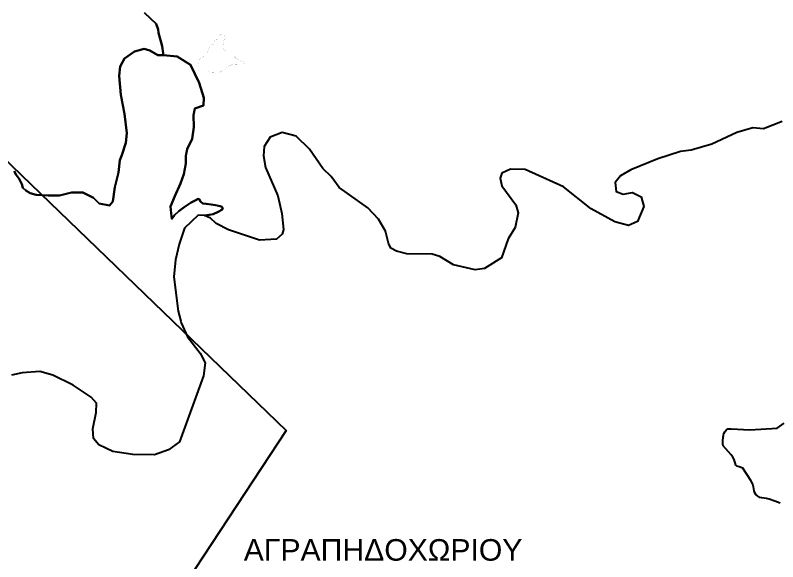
# Model space of a CAD drawing. Header units: metres. Extents: x 245125 to 394351, y 270578 to 4233311.
# Drawn here: x 283179 to 286713, y 4197295 to 4199830 of the extents above; entities that cross this region are included whole.
import ezdxf
from ezdxf.enums import TextEntityAlignment as Align
from ezdxf.lldxf.tags import DXFTag

# ---------------------------------------------------------------- set-up
doc = ezdxf.new("R2010")
doc.units = ezdxf.units.M
for name, color, linetype in [('ASTOTA', 7, 'Continuous'), ('topo2019', 6, 'Continuous'), ('topo2022', 30, 'Continuous'), ('ΗΛΕΙΑ_Ονομασία ΟΤΑ_ΟΚΧΕ', 6, 'Continuous')]:
    doc.layers.add(name, color=color, linetype=linetype)
doc.styles.add('ARIAL', font='arial.ttf')
doc.styles.get("Standard").update_dxf_attribs({"font": 'arial.ttf'})
tags = doc.linetypes.add('DASHED', pattern=[0.75, 0.5, -0.25]).pattern_tags.tags
tags[6:7] = [DXFTag(74, 4), DXFTag(75, 0), DXFTag(340, '0'), DXFTag(46, 1.0), DXFTag(50, 0.0), DXFTag(44, 0.0), DXFTag(45, 0.0)]
tags[4:5] = [DXFTag(74, 4), DXFTag(75, 0), DXFTag(340, '0'), DXFTag(46, 1.0), DXFTag(50, 0.0), DXFTag(44, 0.0), DXFTag(45, 0.0)]
tags = doc.linetypes.add('HIDDEN', pattern=[0.375, 0.25, -0.125]).pattern_tags.tags
tags[6:7] = [DXFTag(74, 4), DXFTag(75, 0), DXFTag(340, '0'), DXFTag(46, 1.0), DXFTag(50, 0.0), DXFTag(44, 0.0), DXFTag(45, 0.0)]
tags[4:5] = [DXFTag(74, 4), DXFTag(75, 0), DXFTag(340, '0'), DXFTag(46, 1.0), DXFTag(50, 0.0), DXFTag(44, 0.0), DXFTag(45, 0.0)]

msp = doc.modelspace()

# ---------------------------------------------------------------- linework, layer by layer
at = {"layer": 'ASTOTA', "color": 253, "linetype": 'HIDDEN', "ltscale": 300}
for points in [[(283778.1, 4199840.8), (283832.9, 4199790.3), (283841.5, 4199763.7), (283842.4, 4199748.7), (283860.4, 4199686.7), (283865.5, 4199653.2), (283866.6, 4199645.9), (283839.8, 4199645.9), (283803.4, 4199666.9), (283776.1, 4199674.6), (283731.8, 4199662.7), (283685.8, 4199629.4), (283665.3, 4199592.8), (283661, 4199548.5), (283668.7, 4199460.5), (283686.1, 4199373.4), (283697, 4199284), (283691.5, 4199238.8), (283673, 4199181.6), (283663.6, 4199157.9), (283658.3, 4199100.9), (283640.3, 4199033.3), (283631.6, 4198965.8), (283616.4, 4198948.3), (283568.7, 4198957.3), (283542.3, 4198983.6), (283492, 4199008.8), (283439.3, 4199008.1), (283384.3, 4198993.5), (283331.9, 4198993.5), (283276.9, 4198997.7), (283248.8, 4199004.9), (283227.6, 4199017), (283215.1, 4199029.5), (283209.8, 4199046.8), (283197, 4199070.8), (283184, 4199090.1), (283174.7, 4199107.7)], [(286734.1, 4199336.8), (286647.8, 4199302.8), (286597.5, 4199308.5), (286523.7, 4199287.1), (286407.3, 4199232), (286311.6, 4199205), (286262.3, 4199197.9), (286157, 4199164.4), (286032.3, 4199112.9), (285984.9, 4199085.8), (285959.5, 4199054.4), (285963.6, 4199012.2), (285996, 4199000.4), (286040.6, 4199007.5), (286080.1, 4198987.8), (286093.1, 4198942.7), (286062.8, 4198873.8), (286021.1, 4198855.8), (285957.9, 4198872.7), (285848.6, 4198932.3), (285720, 4199033.9), (285542.2, 4199114.7), (285474.4, 4199115.7), (285433.7, 4199097.1), (285427.1, 4199075.2), (285434.3, 4199039.5), (285499.6, 4198951.7), (285510.3, 4198914.2), (285495.9, 4198845.4), (285464.2, 4198792.7), (285432.8, 4198705.1), (285354.3, 4198656.4), (285310.6, 4198649.5), (285210.5, 4198672.8), (285146.3, 4198711), (285112, 4198721.9), (284993.7, 4198723.5), (284946.7, 4198735.9), (284920.3, 4198749.5), (284909.6, 4198773.6), (284895.6, 4198828.9), (284862, 4198884.1), (284813.4, 4198936.5), (284680.5, 4199031.3), (284643.9, 4199081.8), (284604.7, 4199120.2), (284543.6, 4199209), (284481.1, 4199269), (284415.7, 4199286), (284359.9, 4199264.1), (284332.3, 4199221.6), (284330.3, 4199178.5), (284339.8, 4199123.7), (284396.9, 4198992.2), (284414.4, 4198910), (284422.4, 4198836.1), (284415.6, 4198814.3), (284389.5, 4198791.2), (284310.8, 4198786.5), (284168.2, 4198834.6), (284110.3, 4198864.1), (284084.8, 4198889.7), (284056.6, 4198900.7), (284079.5, 4198904.7), (284096.2, 4198907.7), (284119.1, 4198917.8), (284136.8, 4198928.4), (284140.8, 4198935.7), (284137.4, 4198941.4), (284128.4, 4198945.5), (284108, 4198950.1), (284086.6, 4198952.7), (284063.4, 4198955.3), (284048.7, 4198956.7), (284037.8, 4198966.9), (284032.3, 4198977.4), (284027, 4198978.7), (284012.5, 4198971.7), (283995.2, 4198961.6), (283981.3, 4198952.3), (283962.5, 4198939.8), (283938, 4198922), (283917.6, 4198903.2), (283904.4, 4198886.1), (283898.4, 4198943.1), (283918.7, 4198991.7), (283944.4, 4199050.3), (283960.8, 4199093.6), (283969.9, 4199142.8), (283969.8, 4199178.5), (283976.4, 4199209.6), (283998.8, 4199257.6), (284007.6, 4199311.9), (284006.1, 4199367.4), (284011.8, 4199398.1), (284051.5, 4199412.3), (284052.7, 4199447.5), (284032.1, 4199516.9), (283991.9, 4199600.8), (283929.8, 4199638.6), (283866.6, 4199645.9), (283860.4, 4199686.7), (283842.4, 4199748.7), (283841.5, 4199763.7), (283832.9, 4199790.3), (283778.1, 4199840.8)], [(283174.7, 4199107.7), (283184, 4199090.1), (283197, 4199070.8), (283209.8, 4199046.8), (283215.1, 4199029.5), (283227.6, 4199017), (283248.8, 4199004.9), (283276.9, 4198997.7), (283331.9, 4198993.5), (283384.3, 4198993.5), (283439.3, 4199008.1), (283492, 4199008.8), (283542.3, 4198983.6), (283568.7, 4198957.3), (283616.4, 4198948.3), (283631.6, 4198965.8), (283640.3, 4199033.3), (283658.3, 4199100.9), (283663.6, 4199157.9), (283673, 4199181.6), (283691.5, 4199238.8), (283697, 4199284), (283686.1, 4199373.4), (283668.7, 4199460.5), (283661, 4199548.5), (283665.3, 4199592.8), (283685.8, 4199629.4), (283731.8, 4199662.7), (283776.1, 4199674.6), (283803.4, 4199666.9), (283839.8, 4199645.9), (283847.6, 4199645.9), (283866.6, 4199645.9), (283929.8, 4199638.6), (283991.9, 4199600.8), (284032.1, 4199516.9), (284052.7, 4199447.5), (284051.5, 4199412.3), (284011.8, 4199398.1), (284006.1, 4199367.4), (284007.6, 4199311.9), (283998.8, 4199257.6), (283976.4, 4199209.6), (283969.8, 4199178.5), (283969.9, 4199142.8), (283960.8, 4199093.6), (283944.4, 4199050.3), (283918.7, 4198991.7), (283898.4, 4198943.1), (283903.6, 4198893.1), (283904.4, 4198886.1), (283917.6, 4198903.2), (283938, 4198922), (283962.5, 4198939.8), (283981.3, 4198952.3), (283995.2, 4198961.6), (284012.5, 4198971.7), (284027, 4198978.7), (284030.7, 4198977.8), (284032.3, 4198977.4), (284037.8, 4198966.9), (284048.7, 4198956.7), (284063.4, 4198955.3), (284086.6, 4198952.7), (284108, 4198950.1), (284128.4, 4198945.5), (284137.4, 4198941.4), (284140.8, 4198935.7), (284136.8, 4198928.4), (284119.1, 4198917.8), (284096.2, 4198907.7), (284079.5, 4198904.7), (284075.8, 4198904), (284056.6, 4198900.7), (284026.8, 4198903.6), (283963.9, 4198843.2), (283938.5, 4198768.8), (283921.6, 4198696.1), (283914.5, 4198617.6), (283933.9, 4198458.1), (283946.3, 4198411.8), (283948.4, 4198403.7), (283977.7, 4198338.5), (284037, 4198263.5), (284059.9, 4198217.6), (284051.5, 4198158.3), (283940, 4197851.5), (283890, 4197815.2), (283824.5, 4197792), (283724.7, 4197792.2), (283631.4, 4197806.3), (283566.3, 4197837.7), (283542.5, 4197866.7), (283538.1, 4197911.6), (283554.8, 4197987.8), (283555, 4198030.9), (283531.3, 4198058.3), (283447.6, 4198114), (283354, 4198160.3), (283293.1, 4198178.3), (283210.9, 4198172.1), (283161.6, 4198160.3)], [(286724, 4197567.1), (286699.8, 4197576.9), (286673.2, 4197585.8), (286660.5, 4197588.7), (286639.2, 4197592.3), (286630.1, 4197594.1), (286620.4, 4197599.2), (286611.6, 4197607.6), (286607.1, 4197615.2), (286604.4, 4197624.4), (286601.1, 4197643.1), (286597.7, 4197655.8), (286588.8, 4197672.4), (286550.6, 4197730.2), (286535.1, 4197736.3), (286524, 4197739.2), (286518.3, 4197744), (286510.6, 4197770.1), (286504.5, 4197779.9), (286496.6, 4197790.6), (286460.9, 4197832.6), (286458.4, 4197840.2), (286458.1, 4197848.2), (286458.9, 4197856.8), (286460.6, 4197872.9), (286462, 4197881.4), (286464, 4197890), (286468.7, 4197898.8), (286474.5, 4197905.5), (286481.9, 4197912), (286484.8, 4197911.9), (286497, 4197911.4), (286583.3, 4197907.6), (286711.1, 4197914.8), (286743.6, 4197938.6)], [(286724, 4197567.1), (286699.8, 4197576.9), (286673.2, 4197585.8), (286660.5, 4197588.7), (286639.2, 4197592.3), (286630.1, 4197594.1), (286620.4, 4197599.2), (286611.6, 4197607.6), (286607.1, 4197615.2), (286604.4, 4197624.4), (286601.1, 4197643.1), (286597.7, 4197655.8), (286588.8, 4197672.4), (286550.6, 4197730.2), (286535.1, 4197736.3), (286524, 4197739.2), (286518.3, 4197744), (286510.6, 4197770.1), (286504.5, 4197779.9), (286496.6, 4197790.6), (286460.9, 4197832.6), (286458.4, 4197840.2), (286458.1, 4197848.2), (286458.9, 4197856.8), (286460.6, 4197872.9), (286462, 4197881.4), (286464, 4197890), (286468.7, 4197898.8), (286474.5, 4197905.5), (286481.9, 4197912), (286484.8, 4197911.9), (286497, 4197911.4), (286583.3, 4197907.6), (286711.1, 4197914.8), (286743.6, 4197938.6)], [(286724, 4197567.1), (286699.8, 4197576.9), (286673.2, 4197585.8), (286660.5, 4197588.7), (286639.2, 4197592.3), (286630.1, 4197594.1), (286620.4, 4197599.2), (286611.6, 4197607.6), (286607.1, 4197615.2), (286604.4, 4197624.4), (286601.1, 4197643.1), (286597.7, 4197655.8), (286588.8, 4197672.4), (286550.6, 4197730.2), (286535.1, 4197736.3), (286524, 4197739.2), (286518.3, 4197744), (286510.6, 4197770.1), (286504.5, 4197779.9), (286496.6, 4197790.6), (286460.9, 4197832.6), (286458.4, 4197840.2), (286458.1, 4197848.2), (286458.9, 4197856.8), (286460.6, 4197872.9), (286462, 4197881.4), (286464, 4197890), (286468.7, 4197898.8), (286474.5, 4197905.5), (286481.9, 4197912), (286484.8, 4197911.9), (286497, 4197911.4), (286583.3, 4197907.6), (286711.1, 4197914.8), (286743.6, 4197938.6)]]:
    msp.add_lwpolyline(points, dxfattribs=at)
at = {"layer": 'topo2019', "color": 6, "const_width": 0.3, "flags": 128}
msp.add_lwpolyline([(284131.2, 4199739.5), (284148.8, 4199738.3), (284152.6, 4199720.8), (284146, 4199715.1), (284143.1, 4199695.6), (284141.4, 4199684.2), (284144.8, 4199670), (284157.2, 4199666.3), (284163.3, 4199666.3), (284164.5, 4199666.4), (284169.7, 4199666.4), (284172.8, 4199660.6), (284203.2, 4199629.6), (284220.8, 4199619.4), (284240.6, 4199614.6), (284248.4, 4199614.4), (284245.7, 4199609), (284245.1, 4199607.8), (284239, 4199605.2), (284236.5, 4199604.1), (284232.1, 4199602.2), (284188.4, 4199604), (284170.2, 4199594.5), (284147.8, 4199576.9), (284123.1, 4199565.1), (284077.6, 4199567), (284046.1, 4199574.8), (284040.5, 4199576.2), (284031.5, 4199585.2), (284025.9, 4199609), (284026.6, 4199617.1), (284031.9, 4199623.9), (284053.1, 4199640.2), (284067.8, 4199653.8), (284075.8, 4199674.3), (284078.6, 4199684.2), (284079.6, 4199685.1), (284084.5, 4199689.5), (284089.8, 4199693.8), (284091.3, 4199695), (284097.5, 4199693.5), (284100.5, 4199695.3), (284102.7, 4199696.6), (284104, 4199705.5), (284100.9, 4199713), (284104, 4199717), (284113.5, 4199717.9), (284119.1, 4199723.8), (284126.2, 4199738.3)], close=True, dxfattribs=at)
at = {"layer": 'topo2022', "color": 142, "linetype": 'DASHED', "ltscale": 500}
msp.add_lwpolyline([(274115.5, 4199993.6), (278455, 4200761.4), (282899.7, 4199384.8), (284434.4, 4197903.7), (283321.6, 4196210), (282742.4, 4194991.9), (280612.4, 4196585.9), (279311.5, 4196709.6), (278992.4, 4195837.1), (279405, 4194979.8), (280755.3, 4194090.9), (281605, 4192373.1), (278563.9, 4192558.2), (276707.1, 4192666.8)], close=True, dxfattribs=at)

# ---------------------------------------------------------------- texts
at = {"layer": 'topo2019', "color": 6, "lineweight": 80, "ltscale": 20, "insert": (284115.6, 4199627.6), "char_height": 1, "width": 4.875, "attachment_point": 1}
msp.add_mtext('ΜΠΑΧΟΣ-19', dxfattribs=at)
at = {"layer": 'ΗΛΕΙΑ_Ονομασία ΟΤΑ_ΟΚΧΕ', "color": 253, "style": 'ARIAL'}
msp.add_text('ΑΓΡΑΠΗΔΟΧΩΡΙΟΥ', height=100, dxfattribs=at).set_placement((284884, 4197350.5), align=Align.MIDDLE)

doc.saveas('drawing.dxf')
